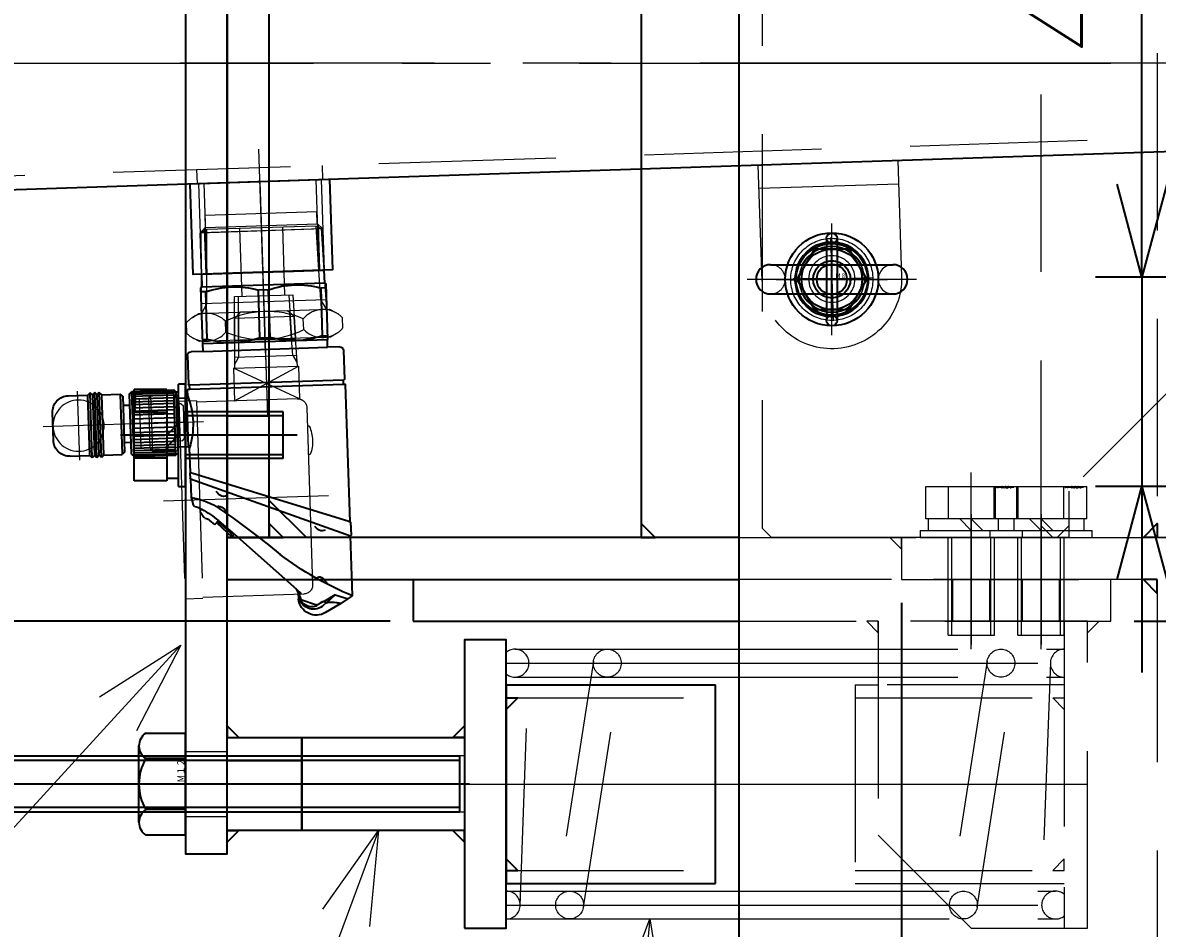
# Model space of a CAD drawing. Header units: millimetres. Extents: x -16130 to 36813, y -8099 to 27484.
# Drawn here: x 14606.1 to 14850.1, y 16070.7 to 16265.4 of the extents above; entities that cross this region are included whole.
import ezdxf
from ezdxf import colors
from ezdxf.entities.mleader import LeaderData, LeaderLine
from ezdxf.enums import TextEntityAlignment as Align
from ezdxf.math import Vec2, Vec3
from ezdxf.xclip import XClip

# ---------------------------------------------------------------- set-up
doc = ezdxf.new("R2010")
doc.units = ezdxf.units.MM
doc.header["$LTSCALE"] = 6
doc.header["$XCLIPFRAME"] = 0
doc.header["$PDMODE"] = 99
doc.header["$PDSIZE"] = 1
for name, pattern in [('CENTER2', [28.575, 19.05, -3.175, 3.175, -3.175]), ('HIDDEN', [9.525, 6.35, -3.175]), ('PHANTOM2', [31.75, 15.875, -3.175, 3.175, -3.175, 3.175, -3.175])]:
    doc.linetypes.add(name, pattern=pattern)
for name, color, linetype, lineweight in [('04_HIDDEN', 2, 'HIDDEN', 13), ('05_CENTER', 4, 'CENTER2', 13), ('06_PHANTOM', 2, 'PHANTOM2', 13), ('08_DIM', 3, 'Continuous', 13)]:
    doc.layers.add(name, color=color, linetype=linetype, lineweight=lineweight)
doc.layers.add('10_DRAFT', color=8, linetype='Continuous', lineweight=0, plot=False)
doc.styles.add('KANJI0', font='txt.shx', dxfattribs={"width": 0.9, "height": 30, "bigfont": 'bigfont'})
doc.styles.add('KSS_TXT', font='txt.shx', dxfattribs={"bigfont": 'extfont2.shx'})
doc.styles.add('KSS_TXT_L', font='txt.shx', dxfattribs={"height": 3, "bigfont": 'extfont2.shx'})
doc.styles.get("Standard").update_dxf_attribs({"font": 'txt.shx', "bigfont": 'extfont2.shx'})
doc.dimstyles.new('KSS_DIM', dxfattribs={"dimtxt": 3, "dimasz": 2.5, "dimexe": 1.25, "dimexo": 0.625, "dimtad": 1, "dimdsep": 46, "dimtxsty": 'KSS_TXT', "dimblk": 'OPEN30', "dimcen": 0, "dimazin": 2, "dimtfac": 0.75, "dimtmove": 0, "dimatfit": 3, "dimldrblk": 'OPEN30', "dimfxl": 1, "dimtolj": 1, "dimarcsym": 0})

# ---------------------------------------------------------------- blocks, each defined once
blk = doc.blocks.new('A$C430C706C_1_1')
at = {"color": 0}
for p, q in [((-498, -20), (-498, -130)), ((-489, -130), (-489, -20)), ((-701, -41), (-498, -41)), ((-498, -113), (-506, -121)), ((-489, -130), (-498, -130))]:
    blk.add_line(p, q, dxfattribs=at)
for points in [[(-1190, -20), (-10, -20), (-10, 80), (-1190, 80)], [(-701, -130), (-498, -130), (-498, -121), (-701, -121)]]:
    blk.add_lwpolyline(points, close=True, dxfattribs=at)
at = {"color": 3}
for points in [[(-498, 70), (-498, 67), (-498, 67), (-501, 70)], [(-489, 70), (-489, 67), (-489, 67), (-486, 70)], [(-498, -41), (-498, -38), (-498, -38), (-501, -41)], [(-498, -121), (-498, -118), (-498, -118), (-501, -121)]]:
    blk.add_lwpolyline(points, close=True, dxfattribs=at)
at = {"layer": '04_HIDDEN'}
for p, q in [((-1190, 70), (-10, 70)), ((-498, -20), (-498, 70)), ((-489, 70), (-489, -20)), ((-525, -130), (-525, -121)), ((-524.1, -130), (-524.1, -121)), ((-515.9, -130), (-515.9, -121)), ((-515, -130), (-515, -121))]:
    blk.add_line(p, q, dxfattribs=at)
at = {"layer": '05_CENTER'}
for p, q in [((-600, 85.93), (-600, -140.18)), ((-520, -135), (-520, -116))]:
    blk.add_line(p, q, dxfattribs=at)
blk = doc.blocks.new('A$C091C3F56_1_1')
at = {"color": 0}
blk.add_lwpolyline([(-15, 0), (15, 0), (15, -19.5), (-15, -19.5)], close=True, dxfattribs=at)
at = {"layer": '04_HIDDEN'}
for p, q in [((-13.5, 3), (-13.5, 0)), ((13.5, 3), (13.5, 0)), ((-12.06, 0), (-12.06, -19.5)), ((13.22, 0), (13.22, -19.5)), ((-13.22, 0), (-13.22, -19.5)), ((12.06, 0), (12.06, -19.5))]:
    blk.add_line(p, q, dxfattribs=at)
at = {"layer": '05_CENTER'}
blk.add_line((0, -22.83), (0, 6.95), dxfattribs=at)
at = {"layer": '10_DRAFT'}
blk.add_line((0, 0), (0, -19.5), dxfattribs=at)
blk = doc.blocks.new('A$C09AF2F59_1_1')
at = {"color": 0}
blk.add_lwpolyline([(25, 15), (0, 15, 1), (0, -15), (25, -15)], format="xyb", close=True, dxfattribs=at)
blk.add_circle((0, 0), 5, dxfattribs=at)
at = {"layer": '04_HIDDEN'}
blk.add_line((20, -15), (20, 15), dxfattribs=at)
at = {"layer": '05_CENTER'}
for p, q in [((0, -8.89), (0, 8.89)), ((8.89, 0), (-8.89, 0))]:
    blk.add_line(p, q, dxfattribs=at)
blk = doc.blocks.new('A$C1AE7797E_1_1_1')
at = {"color": 0}
blk.add_line((-489.91, -34), (-5, -18.02), dxfattribs=at)
at = {"layer": '04_HIDDEN'}
blk.add_line((-490, -31), (-5.09, -15.03), dxfattribs=at)
at = {"layer": '05_CENTER'}
blk.add_line((-504.23, 0), (2.46, 0), dxfattribs=at)
at = {"rotation": 1.886962596826822}
blk.add_blockref('A$C091C3F56_1_1', (-230, -25.44), dxfattribs=at)
at = {"layer": '04_HIDDEN', "xscale": -0.9999999999999999, "rotation": 271.8869626014422}
blk.add_blockref('A$C09AF2F59_1_1', (-107, -46.4), dxfattribs=at)
blk = doc.blocks.new('GP-M＊＊Tb_1_1')
at = {"color": 0}
for p, q in [((14.42, 71.73), (11.07, 73.6)), ((5.83, 70.6), (9.16, 71.86)), ((9.63, 71.8), (10.5, 71.17)), ((10.75, 71.18), (9.79, 71.68)), ((10.5, 71.17), (10.87, 71.18)), ((10.71, 72.01), (11.33, 71.46)), ((10.87, 71.18), (11.37, 71.49)), ((13.23, 69.87), (10.87, 71.18)), ((11.37, 71.49), (13.23, 69.87)), ((13.23, 69.87), (16.02, 70.8)), ((14.42, 71.73), (14.42, 71.71)), ((14.5, 71.73), (17, 70.2)), ((-7.93, 56.09), (4.96, 68.37)), ((4.96, 68.37), (5.97, 69.33)), ((5.3, 69.07), (4.96, 68.37)), ((5.3, 69.26), (5.36, 70.5)), ((5.3, 69.07), (5.3, 69.26)), ((5.3, 69.07), (5.3, 69.26)), ((5.43, 69.61), (5.43, 69.4)), ((5.75, 70.31), (5.75, 70.6)), ((17, 70.2), (17, 57.27)), ((-17, 43.9), (16.96, 57.26)), ((-11.56, 53.64), (-8.52, 56.68)), ((-7.93, 56.09), (-8.52, 56.68)), ((17.1, 54.38), (17.1, 57.17)), ((16.5, 54.11), (-16.5, 42.77)), ((-16.5, 42.73), (16.5, 54.06)), ((-12.07, 53.87), (-13.12, 52.97)), ((-12.07, 53.87), (-11.29, 53.09)), ((-7.93, 56.09), (-11.14, 53.22)), ((-10.94, 53.74), (-8.88, 55.75)), ((17.03, 54.29), (16.5, 54.11)), ((16.5, 54.06), (17, 54.24)), ((16.5, 54.06), (16.5, 54.11)), ((17, 54.24), (17, 24.75)), ((-15.22, 50.94), (-14.39, 52.23)), ((-14.18, 52.44), (-14.39, 52.23)), ((-11.14, 53.22), (-11.56, 53.64)), ((-11.14, 53.22), (-11.29, 53.09)), ((-17, 47.9), (-16.6, 49.5)), ((-14.79, 50.51), (-15.22, 50.94)), ((-17, 43.9), (-17, 47.9)), ((-17.1, 42.7), (-17.1, 43.79)), ((-17.04, 43.88), (-17, 43.9)), ((-17, 42.56), (-16.5, 42.73)), ((-17, 42.56), (-17, 37.25)), ((-16.5, 42.77), (-16.97, 42.61)), ((-16.5, 42.73), (-16.5, 42.77)), ((-19.5, 36.95), (-19.5, 37.7)), ((-19.5, 26.45), (-19.5, 36.95)), ((-19.5, 36.95), (-17.2, 36.95)), ((-17.2, 36.95), (-17.2, 37.2)), ((-17.2, 37.2), (-16.98, 37.2)), ((-17.2, 36.95), (-17.2, 26.45)), ((-19.5, 26.45), (-17.2, 26.45)), ((-19.5, 25.7), (-19.5, 26.45)), ((-17.2, 26.2), (-17.2, 26.45)), ((-17.2, 26.2), (-16.98, 26.2)), ((-17, 26.15), (-17, 24.75)), ((-16.55, 24.7), (-16.95, 24.7)), ((16.55, 24.7), (-16.55, 24.7)), ((-16.55, 24.7), (-16.55, 23.7)), ((16.95, 24.7), (16.55, 24.7)), ((16.55, 24.7), (16.55, 23.7)), ((-16.8, 17.4), (-16.8, 23.65)), ((-16.75, 23.7), (-16.55, 23.7)), ((-16.55, 23.7), (16.55, 23.7)), ((16.55, 23.7), (16.75, 23.7)), ((16.8, 17.4), (16.8, 23.65)), ((-13.4, 16.6), (-16, 16.6)), ((-13.4, 15), (-13.5, 14.94)), ((-13.5, 2.96), (-13.5, 14.94)), ((-13.4, 16.6), (13.4, 16.6)), ((-13.4, 16.6), (-13.4, 15)), ((13.4, 15), (-13.4, 15)), ((13.4, 16.6), (13.4, 15)), ((16, 16.6), (13.4, 16.6)), ((13.4, 15), (13.5, 14.94)), ((13.5, 14.94), (13.5, 2.96)), ((-13.5, 14.08), (-12.41, 14.08)), ((-12.41, 14.08), (-12.41, 3.83)), ((-1.09, 14.08), (-1.09, 3.83)), ((-1.09, 14.08), (1.09, 14.08)), ((1.09, 14.08), (1.09, 3.83)), ((12.41, 14.08), (12.41, 3.83)), ((12.41, 14.08), (13.5, 14.08)), ((-12.41, 3.83), (-13.5, 3.83)), ((-13.22, 2.8), (-13.5, 2.96)), ((13.22, 2.8), (-13.22, 2.8)), ((-13.22, 0), (-13.22, 2.8)), ((1.09, 3.83), (-1.09, 3.83)), ((13.5, 3.83), (12.41, 3.83)), ((13.22, 2.8), (13.5, 2.96)), ((13.22, 2.8), (13.22, 0)), ((-13.22, 0), (13.22, 0))]:
    blk.add_line(p, q, dxfattribs=at)
for centre, radius, start, end in [((9.2, 70.25), 3.84, 60.7559, 176.2339), ((8.61, 69.62), 3.18, 106.6984, 180.1482), ((7.94, 69.78), 2.34, 121.0321, 159.5375), ((8.23, 69.7), 2.57, 70.828, 125.6754), ((8.6, 69.57), 3.22, 49.1527, 106.2212), ((8.65, 71.15), 1.06, 44.4026, 66.4395), ((9.34, 71.4), 0.5, 54.217, 110.7987), ((12.37, 77.21), 5.81, 260.1092, 281.8735), ((9.81, 91.25), 20.07, 280.7814, 283.2808), ((11.09, 83.53), 12.26, 283.2006, 285.7766), ((9.81, 91.25), 20.07, 283.2808, 283.5158), ((45.34, 7.02), 69.24, 114.1577, 129.0614), ((-4.16, 73.18), 10.24, 337.494, 345.4122), ((-4.23, 73.23), 10.39, 336.4191, 345.3626), ((9.99, 66.86), 0.971, 232.9113, 324.0905), ((3.67, 72.57), 9.48, 318.5299, 326.4167), ((-106.01, 181.28), 161.62, 305.7215, 311.7955), ((-11.09, 57.59), 2.87, 320.3674, 334.2909), ((-8.81, 56.53), 0.365, 328.4299, 14.4539), ((17, 57.17), 0.1, 88.4349, 111.4738), ((17, 57.17), 0.1, 0.0038, 88.4349), ((-11.96, 54.78), 1.45, 297.5648, 314.1896), ((11.07, 54.06), 1.94, 113.6062, 150.8377), ((10.96, 54.7), 1.32, 62.1625, 120.2961), ((17, 54.38), 0.1, 288.9664, 0.0038), ((-25.58, 68.78), 21.22, 300.5638, 312.3251), ((-14.69, 54.77), 2.38, 282.5051, 311.1518), ((-11.34, 53.6), 0.125, 236.4924, 299.2633), ((-12.5, 53.05), 3.48, 311.6299, 333.5293), ((-19.58, 61.98), 14.31, 280.4015, 303.6676), ((-16.11, 49.38), 0.5, 109.775, 165.9654), ((-20.24, 60.86), 11.7, 289.775, 297.7754), ((-11.21, 51.36), 1.37, 254.4926, 318.3417), ((-7.5, 43.71), 5.13, 128.6872, 142.6456), ((-10.06, 46.93), 1.01, 47.1941, 129.5459), ((-17, 43.79), 0.1, 111.4738, 180.0038), ((-17, 42.7), 0.1, 180.0038, 288.9664), ((-33.1, 31.7), 17.03, 340.985, 19.015), ((-16.95, 24.75), 0.05, 180, 270), ((16.95, 24.75), 0.05, 270, 0), ((-16.75, 23.65), 0.05, 90, 180), ((16.75, 23.65), 0.05, 0, 90), ((-16, 17.4), 0.8, 180, 270), ((16, 17.4), 0.8, 270, 0), ((-6.75, -4), 18.94, 72.6087, 107.3913), ((6.75, -4), 18.94, 72.6087, 107.3913), ((-6.75, 21.91), 18.94, 252.6087, 287.3913), ((6.75, 21.91), 18.94, 252.6087, 287.3913)]:
    blk.add_arc(centre, radius, start, end, dxfattribs=at)
at = {"layer": '05_CENTER', "color": 0}
for p, q in [((-27.5, 31.7), (-13.81, 31.7)), ((0, -12.6), (0, 28.63))]:
    blk.add_line(p, q, dxfattribs=at)
at = {"layer": '10_DRAFT'}
for p, q in [((-27.5, 26.45), (-27.5, 36.95)), ((-27.5, 36.95), (-25.5, 36.95)), ((-25.5, 36.95), (-25, 37.7)), ((-25.5, 26.45), (-25.5, 36.95)), ((-19.5, 37.1), (-25.4, 37.1)), ((-25, 25.7), (-25, 37.7)), ((-25, 37.7), (-19.5, 37.7)), ((-27.5, 26.45), (-25.5, 26.45)), ((-25.5, 26.45), (-25, 25.7)), ((-25.4, 26.3), (-19.5, 26.3)), ((-25, 25.7), (-19.5, 25.7)), ((12.2, -9.86), (12.2, 0)), ((-13.22, 0), (-13.22, -8.84)), ((-12.2, 0), (-12.2, -9.86)), ((13.22, 0), (13.22, -8.84)), ((-12.06, -10), (-13.22, -8.84)), ((13.22, -8.84), (-13.22, -8.84)), ((12.06, -10), (13.22, -8.84)), ((-12.06, -10), (-12, -10)), ((-12, -10), (12, -10)), ((-12, -10), (-12, -12.6)), ((12, -10), (12, -12.6)), ((12, -10), (12.06, -10)), ((12, -12.6), (-12, -12.6))]:
    blk.add_line(p, q, dxfattribs=at)
blk = doc.blocks.new('OP-75722a_1_1')
at = {"color": 0}
for p, q in [((0, 6.5), (0.5, 7)), ((0, 4), (0, 6.5)), ((0.5, -7), (0.5, 7)), ((9.5, 7), (0.5, 7)), ((0.5, 6.7), (9.5, 6.7)), ((0.5, 6.3), (9.5, 6.3)), ((0.5, 5.9), (9.5, 5.9)), ((0.5, 5.3), (9.5, 5.3)), ((9.5, -7), (9.5, 7)), ((10, 6.5), (9.5, 7)), ((10, -6.5), (10, 6.5)), ((11.5, 6), (12, 6.5)), ((11.5, 6), (11.5, -6)), ((12, 6.5), (12, -6.5)), ((16, 6.5), (12, 6.5)), ((16, 6.5), (16.5, 7)), ((16, -6.5), (16, 6.5)), ((16.5, -7), (16.5, 7)), ((16.5, 7), (17, 6.5)), ((17, 6.5), (17.5, 7)), ((17, -6.5), (17, 6.5)), ((17.5, -7), (17.5, 7)), ((17.5, 7), (18, 6.5)), ((18, 6.5), (18.5, 7)), ((18, 6.5), (18, -6.5)), ((18.5, -7), (18.5, 7)), ((18.5, 7), (19, 6.5)), ((19, -6.5), (19, 6.5)), ((23.2, 6.5), (19, 6.5)), ((0, -4), (0, 4)), ((0.5, 4.7), (9.5, 4.7)), ((0.5, 4.1), (9.5, 4.1)), ((0.5, 3.4), (9.5, 3.4)), ((0.5, 2.7), (9.5, 2.7)), ((10, 4), (11.5, 4)), ((26.7, -3), (26.7, 3)), ((0.5, 1.9), (9.5, 1.9)), ((0.5, 1), (9.5, 1)), ((0.5, 0), (9.5, 0)), ((0.5, -1), (9.5, -1)), ((0.5, -1.9), (9.5, -1.9)), ((0, -4), (0, -6.5)), ((0.5, -2.7), (9.5, -2.7)), ((0.5, -3.4), (9.5, -3.4)), ((0.5, -4.1), (9.5, -4.1)), ((0.5, -4.7), (9.5, -4.7)), ((10, -4), (11.5, -4)), ((0, -6.5), (0.5, -7)), ((0.5, -5.3), (9.5, -5.3)), ((0.5, -5.8), (9.5, -5.8)), ((0.5, -6.3), (9.5, -6.3)), ((0.5, -6.7), (9.5, -6.7)), ((9.5, -7), (0.5, -7)), ((10, -6.5), (9.5, -7)), ((11.5, -6), (12, -6.5)), ((16, -6.5), (12, -6.5)), ((16, -6.5), (16.5, -7)), ((16.5, -7), (17, -6.5)), ((17, -6.5), (17.5, -7)), ((17.5, -7), (18, -6.5)), ((18, -6.5), (18.5, -7)), ((18.5, -7), (19, -6.5)), ((23.2, -6.5), (19, -6.5))]:
    blk.add_line(p, q, dxfattribs=at)
for centre, start, end in [((23.2, 3), 359.9998, 90), ((23.2, -3), 270, 0.0002)]:
    blk.add_arc(centre, 3.5, start, end, dxfattribs=at)
at = {"layer": '04_HIDDEN', "color": 0}
blk.add_circle((21.2, 0), 5.5, dxfattribs=at)
at = {"layer": '05_CENTER', "color": 0}
for p, q in [((21.2, -7.4), (21.2, 7.4)), ((-1.5, 0), (28.83, 0))]:
    blk.add_line(p, q, dxfattribs=at)
at = {"layer": '10_DRAFT'}
for p, q in [((-1, 4), (-1.5, 3.5)), ((-1.5, -3.5), (-1.5, 3.5)), ((-1, 4), (0, 4)), ((-1, -4), (-1.5, -3.5)), ((-1, -4), (0, -4))]:
    blk.add_line(p, q, dxfattribs=at)
blk = doc.blocks.new('SGPPBJ26a_1_1')
at = {"color": 0}
for p, q in [((-14.47, 14.08), (-13.71, 15.41)), ((-12.64, 16.74), (-10.3, 16.74)), ((-9.23, 15.41), (-8.47, 14.08)), ((-14.47, -14.08), (-14.47, 14.08)), ((-8.47, 14.08), (-8.47, -14.08)), ((-6.34, 12.26), (-8.47, 13.49)), ((-8.47, 13.49), (0, 13.22)), ((-6.34, 13.42), (-6.34, -13.42)), ((-6.34, 12.26), (0, 12.06)), ((-12.64, 8.37), (-10.3, 8.37)), ((-12.64, -8.37), (-10.3, -8.37)), ((-6.34, -12.26), (0, -12.06)), ((-13.71, -15.41), (-14.47, -14.08)), ((-8.47, -14.08), (-9.23, -15.41)), ((-8.47, -13.49), (-6.34, -12.26)), ((-8.47, -13.49), (0, -13.22)), ((-10.3, -16.74), (-12.64, -16.74))]:
    blk.add_line(p, q, dxfattribs=at)
for centre, radius, start, end in [((-8.77, 12.56), 5.7, 150, 227.2656), ((-8.77, 12.56), 5.7, 132.7344, 150), ((-14.17, 12.56), 5.7, 30, 47.2656), ((-14.17, 12.56), 5.7, 312.7344, 30), ((5.58, 0), 20.05, 155.318, 204.682), ((-28.52, 0), 20.05, 335.318, 24.682), ((-8.77, -12.56), 5.7, 132.7344, 210), ((-14.17, -12.56), 5.7, 330, 47.2656), ((-8.77, -12.56), 5.7, 210, 227.2656), ((-14.17, -12.56), 5.7, 312.7344, 330)]:
    blk.add_arc(centre, radius, start, end, dxfattribs=at)
at = {"layer": '04_HIDDEN', "color": 0}
for p, q in [((-14.47, 6.58), (-5.07, 6.28)), ((-14.47, 5.72), (-5.07, 5.43)), ((-5.07, 6.28), (-5.07, -6.28)), ((-5.07, 4.6), (9.53, 4.6)), ((-5.07, -4.6), (9.53, -4.6)), ((-5.07, -5.43), (-14.47, -5.72)), ((-5.07, -6.28), (-14.47, -6.58))]:
    blk.add_line(p, q, dxfattribs=at)
at = {"layer": '05_CENTER', "color": 0}
blk.add_line((-17.47, 0), (9.53, 0), dxfattribs=at)
at = {"layer": '10_DRAFT'}
for p, q in [((0, 13.22), (8.92, 12.94)), ((0, 13.22), (0, -13.22)), ((9.53, 11.76), (8.92, 12.94)), ((8.92, 12.94), (8.92, -12.94)), ((0, 12.06), (9.53, 11.76)), ((9.53, -11.76), (9.53, 11.76)), ((0, -12.06), (9.53, -11.76)), ((9.53, -11.76), (8.92, -12.94)), ((0, -13.22), (8.92, -12.94))]:
    blk.add_line(p, q, dxfattribs=at)
blk = doc.blocks.new('GA46-＊＊-02a_1_1')
at = {"color": 0}
for p, q in [((-15.2, 55.24), (-19, 55.24)), ((-19, 12.74), (-19, 55.24)), ((-15.2, 12.74), (-15.2, 55.24)), ((6.5, 54.99), (-15.2, 54.99)), ((8.5, 14.99), (8.5, 52.99)), ((8.9, 25.03), (8.5, 25.06)), ((8.9, 18.95), (8.5, 18.92)), ((-15.2, 12.74), (-19, 12.74)), ((6.5, 12.99), (-15.2, 12.99)), ((-7, 5.99), (-7, 12.99)), ((7, 12.99), (-7, 5.99)), ((-7, 12.99), (7, 5.99)), ((7, 5.99), (7, 13.05)), ((-7, 5.99), (7, 5.99)), ((-6.58, 0), (-6.77, 5.99)), ((-6.74, 5.26), (-5.84, 3.69)), ((5.84, 3.69), (6.74, 5.26)), ((6.77, 5.99), (6.58, 0)), ((6.69, 3.69), (-6.69, 3.69)), ((-5.72, 0), (-5.84, 3.69)), ((5.84, 3.69), (5.72, 0))]:
    blk.add_line(p, q, dxfattribs=at)
for centre, radius, start, end in [((6.5, 52.99), 2, 0, 90), ((1.52, 21.99), 7.98, 337.6434, 22.3565), ((6.5, 14.99), 2, 270, 0)]:
    blk.add_arc(centre, radius, start, end, dxfattribs=at)
at = {"layer": '05_CENTER', "color": 0}
for p, q in [((-23, 33.99), (12.5, 33.99)), ((0, -6.01), (0, 16.57))]:
    blk.add_line(p, q, dxfattribs=at)
at = {"layer": '10_DRAFT'}
for p, q in [((-6.58, 0), (6.58, 0)), ((5.72, 0), (5.55, -5.54)), ((6.58, 0), (6.43, -4.71)), ((-6.43, -4.71), (-6.58, 0)), ((-5.55, -5.54), (-5.72, 0)), ((-5.05, -6.01), (-6.43, -4.71)), ((6.43, -4.71), (-6.43, -4.71)), ((6.43, -4.71), (5.05, -6.01)), ((5.05, -6.01), (-5.05, -6.01))]:
    blk.add_line(p, q, dxfattribs=at)
blk = doc.blocks.new('A$C45CA374C_1_1')
at = {"color": 4, "rotation": 90}
blk.add_blockref('SGPPBJ26a_1_1', (0, 0), dxfattribs=at)
at = {"color": 4, "xscale": -1, "rotation": 180}
blk.add_blockref('GA46-＊＊-02a_1_1', (0, -14.47), dxfattribs=at)
blk = doc.blocks.new('A$C4803593E_1_1')
blk.add_blockref('A$C1AE7797E_1_1_1', (-3, -33))
at = {"color": 4, "xscale": -1}
for name, p, rotation in [('GP-M＊＊Tb_1_1', (-232.36, -77.93), 181.8869625968247), ('OP-75722a_1_1', (-250.8, -110.25), 1.886962596822777)]:
    blk.add_blockref(name, p, dxfattribs=dict(at, rotation=rotation))
at = {"layer": '04_HIDDEN', "rotation": 1.88696259695469}
blk.add_blockref('A$C45CA374C_1_1', (-232.36, -77.93), dxfattribs=at)
blk = doc.blocks.new('M8Tz_1_1_1')
at = {"color": 0}
for radius in [4, 3.25]:
    blk.add_circle((0, 0), radius, dxfattribs=at)
at = {"layer": '05_CENTER'}
for p, q in [((0, -6.92), (0, 6.92)), ((6.92, 0), (-6.92, 0))]:
    blk.add_line(p, q, dxfattribs=at)
blk = doc.blocks.new('A$C1F5678C5_1_1')
at = {"color": 0}
for p, q in [((15, 212), (43, 212)), ((43, 212), (45, 210)), ((45, 11), (45, 210)), ((45, 11), (43, 9)), ((43, 9), (15, 9))]:
    blk.add_line(p, q, dxfattribs=at)
for points in [[(-135, 221), (-135, 212), (15, 212), (15, 221)], [(-135, 9), (-135, 212), (-126, 212), (-126, 9)], [(-135, 9), (-135, 0), (15, 0), (15, 9)]]:
    blk.add_lwpolyline(points, close=True, dxfattribs=at)
at = {"color": 3}
for points in [[(15, 212), (17.5, 212), (17.5, 212), (15, 214.5)], [(-135, 212), (-132.5, 212), (-132.5, 212), (-135, 209.5)], [(-126, 212), (-123.5, 212), (-123.5, 212), (-126, 209.5)], [(-70, 212), (-72.5, 212), (-72.5, 212), (-70, 209.5)], [(-61, 212), (-58.5, 212), (-58.5, 212), (-61, 209.5)], [(-21, 212), (-18.5, 212), (-18.5, 212), (-21, 209.5)], [(-15, 212), (-17.5, 212), (-17.5, 212), (-15, 209.5)], [(-61, 172), (-58.5, 172), (-58.5, 172), (-61, 169.5)], [(-61, 49), (-58.5, 49), (-58.5, 49), (-61, 51.5)], [(-135, 9), (-132.5, 9), (-132.5, 9), (-135, 11.5)], [(-126, 9), (-123.5, 9), (-123.5, 9), (-126, 11.5)], [(-70, 9), (-72.5, 9), (-72.5, 9), (-70, 11.5)], [(-61, 9), (-58.5, 9), (-58.5, 9), (-61, 11.5)], [(-21, 9), (-18.5, 9), (-18.5, 9), (-21, 11.5)], [(-15, 9), (-17.5, 9), (-17.5, 9), (-15, 11.5)], [(15, 9), (17.5, 9), (17.5, 9), (15, 6.5)]]:
    blk.add_lwpolyline(points, close=True, dxfattribs=at)
at = {"layer": '04_HIDDEN'}
blk.add_line((-15, 212), (-15, 9), dxfattribs=at)
for points in [[(-70, 157), (-70, 212), (-61, 212), (-61, 157)], [(-70, 64), (-70, 9), (-61, 9), (-61, 64)]]:
    blk.add_lwpolyline(points, close=True, dxfattribs=at)
for points in [[(-21, 212), (-53, 212), (-61, 204), (-61, 172), (-51, 172), (-21, 202), (-21, 212)], [(-21, 9), (-53, 9), (-61, 17), (-61, 49), (-51, 49), (-21, 19), (-21, 9)]]:
    blk.add_lwpolyline(points, dxfattribs=at)
at = {"layer": '05_CENTER'}
for p, q in [((-15, 207), (-15, 226)), ((0, 207), (0, 226)), ((-140.25, 110), (49.1, 110)), ((-15, 14), (-15, -5)), ((0, 14), (0, -5))]:
    blk.add_line(p, q, dxfattribs=at)
at = {"layer": '04_HIDDEN', "xscale": -1, "rotation": 180}
blk.add_blockref('M8Tz_1_1_1', (30, 156.5), dxfattribs=at)
at = {"layer": '04_HIDDEN'}
blk.add_blockref('M8Tz_1_1_1', (30, 63.5), dxfattribs=at)
blk = doc.blocks.new('A$C00BE3D68_1_1')
h = blk.add_hatch()
h.set_pattern_fill('_USER', color=3, scale=4, angle=90, pattern_type=0)
h.set_pattern_definition([(90, (-21635.0555, -19974.697), (-4, 2e-16), [])])
h.paths.add_polyline_path([(0, 10), (0, 0), (45, 0), (45, 10)])
at = {"color": 3}
blk.add_lwpolyline([(0, 0), (45, 0), (45, 10), (0, 10)], close=True, dxfattribs=at)
blk = doc.blocks.new('A$C3CA20141_1_1')
blk.add_blockref('A$C1F5678C5_1_1', (80, -65))
at = {"rotation": 90}
blk.add_blockref('A$C00BE3D68_1_1', (10, 92), dxfattribs=at)
at = {"xscale": -1, "rotation": 89.99999999999999}
blk.add_blockref('A$C00BE3D68_1_1', (10, -1), dxfattribs=at)
blk = doc.blocks.new('A$C7AFA21F4_1_1_1_1')
at = {"color": 0, "linetype": 'CENTER2'}
blk.add_line((0, -24), (0, 14), dxfattribs=at)
at = {"color": 0}
for p, q in [((-9.81, 11), (9.81, 11)), ((-9.81, 4), (-9.81, 11)), ((-4.91, 4), (-4.91, 11)), ((4.91, 4), (4.91, 11)), ((9.81, 4), (9.81, 11)), ((9.81, 4), (-9.81, 4)), ((-9.25, 4), (-9.25, 1.5)), ((0, 1.5), (-2.5, 4)), ((0, 4), (2.5, 1.5)), ((9.25, 1.5), (9.25, 4)), ((-11, 1.5), (11, 1.5)), ((-11, 1.5), (-11, 0)), ((-11, 0), (11, 0)), ((11, 0), (11, 1.5))]:
    blk.add_line(p, q, dxfattribs=at)
at = {"color": 0, "linetype": 'HIDDEN'}
for p, q in [((-5, -21), (-5, 0)), ((-4.19, -21), (-4.19, 0)), ((4.19, -21), (4.19, 0)), ((5, -21), (5, 0)), ((-5, -21), (5, -21))]:
    blk.add_line(p, q, dxfattribs=at)
at = {"layer": '10_DRAFT', "style": 'KSS_TXT_L'}
blk.add_text('BT-M10x25L,SW,PW', height=0.3, dxfattribs=at).set_placement((5.1, 10.66))
blk = doc.blocks.new('A$C30C75216_1_1')
at = {"color": 0}
for p, q in [((-40, -22.65), (-40, -65.35)), ((-40, -22.65), (-35, -22.65)), ((-40, -65.35), (-24.65, -65.35))]:
    blk.add_line(p, q, dxfattribs=at)
for points in [[(-135, -9), (15, -9), (15, 0), (-135, 0)], [(-135, 0), (-135, 0), (-135, -9), (-135, -9)]]:
    blk.add_lwpolyline(points, dxfattribs=at)
at = {"color": 3}
for points in [[(-35, -9), (-37.5, -9), (-37.5, -9), (-35, -11.5)], [(10, -9), (12.5, -9), (12.5, -9), (10, -11.5)], [(5, -25.45), (5, -27.95), (5, -27.95), (2.5, -25.45)], [(5, -62.55), (5, -60.05), (5, -60.05), (2.5, -62.55)]]:
    blk.add_lwpolyline(points, close=True, dxfattribs=at)
at = {"color": 0}
blk.add_lwpolyline([(10, -9), (-35, -9), (-35, -55), (-15, -75), (10, -75)], close=True, dxfattribs=at)
at = {"layer": '04_HIDDEN'}
for p, q in [((-5, -9), (-5, 0)), ((-4, -9), (-4, 0)), ((4, -9), (4, 0)), ((5, -9), (5, 0)), ((-20, -9), (-20, 0)), ((-19, -9), (-19, 0)), ((-11, -9), (-11, 0)), ((-10, -9), (-10, 0)), ((5, -9), (5, -75)), ((5, -22.65), (-35, -22.65)), ((-40, -25.45), (5, -25.45)), ((-40, -62.55), (5, -62.55)), ((-24.65, -65.35), (5, -65.35))]:
    blk.add_line(p, q, dxfattribs=at)
at = {"layer": '05_CENTER'}
for p, q in [((-15, 5), (-15, -14)), ((0, 5), (0, -14)), ((-45, -44), (10, -44))]:
    blk.add_line(p, q, dxfattribs=at)
blk = doc.blocks.new('A$C3EDC0159_1_1')
at = {"rotation": 180}
blk.add_blockref('A$C3CA20141_1_1', (0, 45), dxfattribs=at)
blk.add_blockref('A$C30C75216_1_1', (-65, -111))
at = {"layer": '04_HIDDEN'}
for p in [(-80, -102), (-65, -102)]:
    blk.add_blockref('A$C7AFA21F4_1_1_1_1', p, dxfattribs=at)
blk = doc.blocks.new('A$C3AD256EE_1_1')
at = {"color": 0}
for p, q in [((45, 21.35), (45, -21.35)), ((45, 21.35), (90, 21.35)), ((90, -21.35), (90, 21.35)), ((45, -21.35), (90, -21.35))]:
    blk.add_line(p, q, dxfattribs=at)
for points in [[(36, -31), (45, -31), (45, 31), (36, 31)], [(36, 10), (36, -10), (1, -10), (1, 10)]]:
    blk.add_lwpolyline(points, close=True, dxfattribs=at)
at = {"color": 3}
for points in [[(45, 18.55), (47.5, 18.55), (47.5, 18.55), (45, 16.05)], [(36, 10), (33.5, 10), (33.5, 10), (36, 12.5)], [(36, -10), (33.5, -10), (33.5, -10), (36, -12.5)], [(45, -18.55), (47.5, -18.55), (47.5, -18.55), (45, -16.05)]]:
    blk.add_lwpolyline(points, close=True, dxfattribs=at)
at = {"layer": '04_HIDDEN'}
for p, q in [((45, 18.55), (90, 18.55)), ((36, 6.05), (1, 6.05)), ((36, -6.05), (1, -6.05)), ((45, -18.55), (90, -18.55))]:
    blk.add_line(p, q, dxfattribs=at)
at = {"layer": '05_CENTER'}
blk.add_line((-2.87, 0), (95, 0), dxfattribs=at)
blk = doc.blocks.new('A$C6BE71405_1_1')
at = {"color": 0, "linetype": 'CENTER2'}
blk.add_line((0, -122.07), (0, 10.08), dxfattribs=at)
at = {"color": 0}
for p, q in [((-10.97, 8), (10.97, 8)), ((-10.97, 0), (-10.97, 8)), ((-5.48, 0), (-5.48, 8)), ((5.48, 0), (5.48, 8)), ((10.97, 0), (10.97, 8)), ((-10.97, 0), (10.97, 0)), ((-6, -120), (-6, 0)), ((-5.05, -120), (-5.05, 0)), ((5.05, -120), (5.05, 0)), ((6, -120), (6, 0))]:
    blk.add_line(p, q, dxfattribs=at)
at = {"color": 0, "linetype": 'HIDDEN'}
blk.add_line((-6, -120), (6, -120), dxfattribs=at)
at = {"layer": '10_DRAFT', "style": 'KSS_TXT_L'}
blk.add_text('BT-M12x120L', height=0.3, dxfattribs=at).set_placement((7.91, 7.66))
blk = doc.blocks.new('M12Nu_2_1')
at = {"color": 0}
for p, q in [((-8.21, 10), (8.21, 10)), ((-10.95, 0), (-10.95, 8.53)), ((-5.48, 0), (-5.48, 8.53)), ((5.48, 0), (5.48, 8.53)), ((10.95, 8.53), (10.95, 0)), ((-10.95, 0), (10.95, 0))]:
    blk.add_line(p, q, dxfattribs=at)
at = {"color": 0, "linetype": 'CENTER2'}
blk.add_line((0, 0), (0, 10), dxfattribs=at)
at = {"color": 0}
for centre, radius, start, end in [((-8.21, 6.71), 3.29, 33.626, 146.374), ((0, -0.95), 10.95, 60, 120), ((8.21, 6.71), 3.29, 33.626, 146.374)]:
    blk.add_arc(centre, radius, start, end, dxfattribs=at)
at = {"layer": '10_DRAFT', "style": 'KANJI0', "width": 0.82}
blk.add_text('Ｍ１２', height=1.5, dxfattribs=at).set_placement((0.31, 0.09))
blk = doc.blocks.new('A$C20CD12FB_1_1')
at = {"color": 0}
for points in [[(65, 16), (85, 16), (85, 0), (65, 0)], [(-250, -9), (90, -9), (90, 0), (-250, 0)]]:
    blk.add_lwpolyline(points, close=True, dxfattribs=at)
at = {"color": 3}
for points in [[(65, 0), (65, 2.5), (65, 2.5), (62.5, 0)], [(85, 0), (85, 2.5), (85, 2.5), (87.5, 0)]]:
    blk.add_lwpolyline(points, close=True, dxfattribs=at)
at = {"layer": '04_HIDDEN'}
for p, q in [((69, 0), (69, 16)), ((70, 0), (70, 16)), ((80, 0), (80, 16)), ((81, 0), (81, 16)), ((68, -9), (68, 0)), ((82, -9), (82, 0))]:
    blk.add_line(p, q, dxfattribs=at)
at = {"layer": '05_CENTER'}
for p, q in [((75, -13.26), (75, 21)), ((0, -14), (0, 5))]:
    blk.add_line(p, q, dxfattribs=at)
blk = doc.blocks.new('A$C5ADD7AF2_1_1')
for name, p, rotation in [('A$C20CD12FB_1_1', (0, 0), 270), ('A$C7AFA21F4_1_1_1_1', (-9, 0), 90), ('A$C6BE71405_1_1', (-70, -75), 90), ('M12Nu_2_1', (-9, -75), 90)]:
    blk.add_blockref(name, p, dxfattribs=dict(rotation=rotation))
blk.add_blockref('A$C3AD256EE_1_1', (15, -75))
blk = doc.blocks.new('A$C12531FC4_1_1')
at = {"color": 0}
for p, q in [((-120, -29), (-120, 28.34)), ((0, 29), (0, -28.34)), ((-117, -26.11), (-115.13, 25.89)), ((-101.25, 26.46), (-109.34, -25.54)), ((-103.41, -26.46), (-95.32, 25.54)), ((-16.59, 26.46), (-24.68, -25.54)), ((-18.75, -26.46), (-10.66, 25.54)), ((-3, 26.11), (-4.87, -25.89))]:
    blk.add_line(p, q, dxfattribs=at)
for centre in [(-98.29, 26), (-13.62, 26), (-106.38, -26), (-21.71, -26)]:
    blk.add_circle(centre, 3, dxfattribs=at)
for centre, start, end in [((-118.13, 26), 231.3435, 128.6567), ((0, 26), 90, 270), ((-120, -26), 270, 90), ((-1.87, -26), 51.3435, 308.6567)]:
    blk.add_arc(centre, 3, start, end, dxfattribs=at)
at = {"layer": '05_CENTER', "color": 0}
for p, q in [((-120, 26), (0, 26)), ((-120, -26), (0, -26))]:
    blk.add_line(p, q, dxfattribs=at)
at = {"layer": '06_PHANTOM', "color": 0}
for p, q in [((-118.13, 29), (0, 29)), ((-118.13, 23), (0, 23)), ((-120, -23), (-1.87, -23)), ((-120, -29), (-1.87, -29))]:
    blk.add_line(p, q, dxfattribs=at)
at = {"layer": '10_DRAFT'}
blk.add_line((-120, 0), (0, 0), dxfattribs=at)
blk = doc.blocks.new('_Open30')
at = {"color": 0, "linetype": 'ByBlock', "lineweight": -2}
for p, q in [((-1, 0.268), (0, 0)), ((0, 0), (-1, -0.268)), ((0, 0), (-1, 0))]:
    blk.add_line(p, q, dxfattribs=at)
blk = doc.blocks.new('*D2264')
at = {"layer": '08_DIM', "color": 0, "lineweight": -2, "transparency": 16777216}
for p, q in [((14547.3, 16156.73), (14547.3, 16226.73)), ((14685.1, 16136.73), (14537.3, 16136.73)), ((14547.3, 16101.73), (14547.3, 16136.73)), ((14565.02, 16101.73), (14537.3, 16101.73)), ((14547.3, 16081.73), (14547.3, 16061.73))]:
    blk.add_line(p, q, dxfattribs=at)
at = {"layer": 'Defpoints', "color": 0, "transparency": 16777216}
for p in [(14547.3, 16136.73), (14690.1, 16136.73), (14570.02, 16101.73)]:
    blk.add_point(p, dxfattribs=at)
at = {"layer": '08_DIM', "color": 0, "lineweight": -2, "transparency": 16777216, "xscale": 20, "yscale": 20, "zscale": 20}
for p, rotation in [((14547.3, 16136.73), 270), ((14547.3, 16101.73), 90)]:
    blk.add_blockref('_Open30', p, dxfattribs=dict(at, rotation=rotation))
at = {"layer": '08_DIM', "color": 0, "transparency": 16777216, "insert": (14530.28, 16201.73), "char_height": 24, "attachment_point": 5, "rotation": 90, "style": 'KSS_TXT'}
blk.add_mtext('\\A1;35', dxfattribs=at)
blk = doc.blocks.new('*D2286')
at = {"layer": '08_DIM', "color": 0, "lineweight": -2, "transparency": 16777216}
for p, q in [((15063.14, 16165.73), (15063.14, 16185.73)), ((14950.1, 16145.73), (15073.14, 16145.73)), ((15063.14, 16145.73), (15063.14, 16136.73)), ((14845.1, 16136.73), (15073.14, 16136.73)), ((15063.14, 16116.73), (15063.14, 16070.73))]:
    blk.add_line(p, q, dxfattribs=at)
at = {"layer": 'Defpoints', "color": 0, "transparency": 16777216}
for p in [(14945.1, 16145.73), (14840.1, 16136.73), (15063.14, 16136.73)]:
    blk.add_point(p, dxfattribs=at)
at = {"layer": '08_DIM', "color": 0, "lineweight": -2, "transparency": 16777216, "xscale": 20, "yscale": 20, "zscale": 20}
for p, rotation in [((15063.14, 16145.73), 270), ((15063.14, 16136.73), 90)]:
    blk.add_blockref('_Open30', p, dxfattribs=dict(at, rotation=rotation))
at = {"layer": '08_DIM', "color": 0, "transparency": 16777216, "insert": (15046.14, 16083.73), "char_height": 24, "attachment_point": 5, "rotation": 90, "style": 'KSS_TXT'}
blk.add_mtext('\\A1;9', dxfattribs=at)
blk = doc.blocks.new('*D2288')
at = {"layer": '08_DIM', "color": 0, "lineweight": -2, "transparency": 16777216}
for p, q in [((13930.1, 16200.54), (13930.1, 15802.48)), ((14795.1, 16140.73), (14795.1, 15802.48)), ((14775.1, 15812.48), (13950.1, 15812.48))]:
    blk.add_line(p, q, dxfattribs=at)
at = {"layer": 'Defpoints', "color": 0, "transparency": 16777216}
for p in [(13930.1, 16205.54), (14795.1, 16145.73), (13930.1, 15812.48)]:
    blk.add_point(p, dxfattribs=at)
at = {"layer": '08_DIM', "color": 0, "lineweight": -2, "transparency": 16777216, "xscale": 20, "yscale": 20, "zscale": 20, "rotation": 180}
blk.add_blockref('_Open30', (13930.1, 15812.48), dxfattribs=at)
at = {"layer": '08_DIM', "color": 0, "lineweight": -2, "transparency": 16777216, "xscale": 20, "yscale": 20, "zscale": 20}
blk.add_blockref('_Open30', (14795.1, 15812.48), dxfattribs=at)
at = {"layer": '08_DIM', "color": 0, "transparency": 16777216, "insert": (14362.6, 15829.49), "char_height": 24, "attachment_point": 5, "style": 'KSS_TXT'}
blk.add_mtext('\\A1;865', dxfattribs=at)
blk = doc.blocks.new('*D2296')
at = {"layer": '08_DIM', "color": 0, "lineweight": -2, "transparency": 16777216}
for p, q in [((14795.1, 16140.73), (14795.1, 15802.48)), ((14945.1, 16140.73), (14945.1, 15802.48)), ((14815.1, 15812.48), (14925.1, 15812.48))]:
    blk.add_line(p, q, dxfattribs=at)
at = {"layer": 'Defpoints', "color": 0, "transparency": 16777216}
for p in [(14795.1, 16145.73), (14945.1, 16145.73), (14945.1, 15812.48)]:
    blk.add_point(p, dxfattribs=at)
at = {"layer": '08_DIM', "color": 0, "lineweight": -2, "transparency": 16777216, "xscale": 20, "yscale": 20, "zscale": 20, "rotation": 180}
blk.add_blockref('_Open30', (14795.1, 15812.48), dxfattribs=at)
at = {"layer": '08_DIM', "color": 0, "lineweight": -2, "transparency": 16777216, "xscale": 20, "yscale": 20, "zscale": 20}
blk.add_blockref('_Open30', (14945.1, 15812.48), dxfattribs=at)
at = {"layer": '08_DIM', "color": 0, "transparency": 16777216, "insert": (14870.1, 15829.49), "char_height": 24, "attachment_point": 5, "style": 'KSS_TXT'}
blk.add_mtext('\\A1;150', dxfattribs=at)
blk = doc.blocks.new('AM_BALLOON1')
at = {"transparency": 16777216}
blk.add_circle((0, 0), 5, dxfattribs=at)
blk.add_attdef('B_NUMBER', text='', height=3, dxfattribs=at).set_placement((0, 0), align=Align.MIDDLE_CENTER)
blk = doc.blocks.new('A$C4F21209C_1_1')
at = {"color": 0}
for p, q in [((-13.15, 3.15), (13.15, 3.15)), ((-13.15, -3.15), (13.15, -3.15))]:
    blk.add_line(p, q, dxfattribs=at)
for centre, radius, start, end in [((0, 0), 8, 23.188, 156.812), ((0, 0), 7.03, 26.6296, 153.3704), ((-13.15, 0), 3.15, 90, 270), ((13.15, 0), 3.15, 270, 90), ((0, 0), 8, 203.188, 336.812), ((0, 0), 7.03, 206.6296, 333.3704)]:
    blk.add_arc(centre, radius, start, end, dxfattribs=at)
at = {"layer": '04_HIDDEN', "color": 0}
for radius in [4, 3.25]:
    blk.add_circle((0, 0), radius, dxfattribs=at)
for centre, radius, start, end in [((-13.15, 0), 3.15, 270, 90), ((0, 0), 8, 156.812, 203.188), ((0, 0), 7.03, 153.3704, 206.6296), ((0, 0), 7.03, 333.3704, 26.6296), ((0, 0), 8, 336.812, 23.188), ((13.15, 0), 3.15, 90, 270)]:
    blk.add_arc(centre, radius, start, end, dxfattribs=at)
at = {"layer": '05_CENTER', "color": 0}
for p, q in [((0, -9.44), (0, 9.44)), ((-18.21, 0), (18.21, 0))]:
    blk.add_line(p, q, dxfattribs=at)
blk = doc.blocks.new('AWU20-100c_1_1')
at = {"color": 0}
for p, q in [((-1.15, 8.83), (-1.15, -8.83)), ((1.15, 8.83), (1.15, -8.83))]:
    blk.add_line(p, q, dxfattribs=at)
for centre, radius in [((0, 0), 10), ((0, 8.83), 1.15), ((0, 0), 7.68), ((0, -8.83), 1.15)]:
    blk.add_circle(centre, radius, dxfattribs=at)
at = {"layer": '05_CENTER', "color": 0}
for p, q in [((0, -12), (0, 12)), ((-12, 0), (12, 0))]:
    blk.add_line(p, q, dxfattribs=at)
blk.add_circle((0, 0), 8.83, dxfattribs=at)
blk = doc.blocks.new('M8Nv_1_1_1_1')
at = {"color": 0, "linetype": 'CENTER2'}
for p, q in [((0, -8.34), (0, 8.34)), ((8.34, 0), (-8.34, 0))]:
    blk.add_line(p, q, dxfattribs=at)
at = {"color": 0}
for p, q in [((-3.75, 6.49), (-7.5, 0)), ((-3.75, 6.49), (-7.5, 0)), ((3.75, 6.49), (-3.75, 6.49)), ((3.75, 6.49), (-3.75, 6.49)), ((7.5, 0), (3.75, 6.49)), ((7.5, 0), (3.75, 6.49)), ((-7.5, 0), (-3.75, -6.49)), ((-7.5, 0), (-3.75, -6.49)), ((3.75, -6.49), (7.5, 0)), ((3.75, -6.49), (7.5, 0)), ((-3.75, -6.49), (3.75, -6.49)), ((-3.75, -6.49), (3.75, -6.49))]:
    blk.add_line(p, q, dxfattribs=at)
for radius in [6.5, 4, 3.25]:
    blk.add_circle((0, 0), radius, dxfattribs=at)
at = {"color": 0, "style": 'KANJI0', "width": 0.82}
blk.add_text('Ｍ８', height=1, dxfattribs=at).set_placement((0.76, 0.14))
at = {"layer": '10_DRAFT', "style": 'KANJI0', "width": 0.82}
blk.add_text('Ｍ８', height=1, dxfattribs=at).set_placement((0.76, 0.14))
blk = doc.blocks.new('A$C08BF7EBC_1_1')
at = {"color": 4}
for name, p in [('AWU20-100c_1_1', (0, 0)), ('A$C4F21209C_1_1', (0, 0.01))]:
    blk.add_blockref(name, p, dxfattribs=at)
blk.add_blockref('M8Nv_1_1_1_1', (0, 0.01))
blk = doc.blocks.new('_OPEN')
at = {"color": 0, "linetype": 'ByBlock'}
for p, q in [((-1, 0.167), (0, 0)), ((0, 0), (-1, -0.167)), ((0, 0), (-1, 0))]:
    blk.add_line(p, q, dxfattribs=at)
blk = doc.blocks.new('*D2836')
at = {"layer": '08_DIM', "color": 0, "lineweight": -2, "transparency": 16777216}
for p, q in [((14846.81, 16210.73), (14846.81, 16302.76)), ((14846.81, 16230.73), (14846.81, 16250.73)), ((14865.1, 16210.73), (14836.81, 16210.73)), ((14846.81, 16210.73), (14846.81, 16165.73)), ((14875.1, 16165.73), (14836.81, 16165.73)), ((14846.81, 16145.73), (14846.81, 16125.73))]:
    blk.add_line(p, q, dxfattribs=at)
at = {"layer": 'Defpoints', "color": 0, "transparency": 16777216}
for p in [(14870.1, 16210.73), (14846.81, 16165.73), (14880.1, 16165.73)]:
    blk.add_point(p, dxfattribs=at)
at = {"layer": '08_DIM', "color": 0, "lineweight": -2, "transparency": 16777216, "xscale": 20, "yscale": 20, "zscale": 20}
for p, rotation in [((14846.81, 16210.73), 270), ((14846.81, 16165.73), 90)]:
    blk.add_blockref('_Open30', p, dxfattribs=dict(at, rotation=rotation))
at = {"layer": '08_DIM', "color": 0, "transparency": 16777216, "insert": (14829.8, 16277.76), "char_height": 24, "attachment_point": 5, "rotation": 90, "style": 'KSS_TXT'}
blk.add_mtext('\\A1;45', dxfattribs=at)

msp = doc.modelspace()

# ---------------------------------------------------------------- linework, layer by layer
for p, q in [((14690.10188, 16145.7259), (14690.10188, 16136.7259)), ((14690.10188, 16136.7259), (14760.10213, 16136.7259))]:
    msp.add_line(p, q)

# ---------------------------------------------------------------- block references
ref = msp.add_blockref('A$C430C706C_1_1', (14780.10213, 15656.7259), dxfattribs=dict(rotation=270))
XClip(ref).set_block_clipping_path([(-887.8992451239, -154.6809016853), (-319.8185510382, 131.6755811896)])
for name, p in [('A$C5ADD7AF2_1_1', (14650.10213, 16176.7259)), ('A$C4803593E_1_1', (14890.10188, 16289.7259)), ('A$C08BF7EBC_1_1', (14780.10188, 16210.23603))]:
    msp.add_blockref(name, p)
at = {"layer": '04_HIDDEN'}
msp.add_blockref('A$C3EDC0159_1_1', (14890.10188, 16256.7259), dxfattribs=at)
at = {"layer": '04_HIDDEN', "color": 4}
msp.add_blockref('A$C12531FC4_1_1', (14830.10185, 16101.72589), dxfattribs=at)

# ---------------------------------------------------------------- dimensions: what is measured, and where the dimension line sits
at = {"layer": '08_DIM'}
dim = msp.add_linear_dim(base=(14846.8135, 16165.7259), p1=(14870.10188, 16210.7259), p2=(14880.10188, 16165.7259), angle=90, dimstyle='KSS_DIM', override={"dimscale": 8}, dxfattribs=at)
dim.commit()
dim.dimension.update_dxf_attribs({"geometry": '*D2836', "text_midpoint": (14846.8135, 16277.76008), "dimtype": 160})
for base, p1, p2, picture, middle in [((14547.29625, 16136.7259), (14570.0211, 16101.7259), (14690.10188, 16136.7259), '*D2264', (14530.27958, 16201.7259)), ((15063.14212, 16136.7259), (14945.10188, 16145.7259), (14840.10188, 16136.7259), '*D2286', (15046.14212, 16083.7259))]:
    dim = msp.add_linear_dim(base=base, p1=p1, p2=p2, angle=90, dimstyle='KSS_DIM', override={"dimscale": 8}, dxfattribs=at)
    dim.commit()
    dim.dimension.update_dxf_attribs({"geometry": picture, "text_midpoint": middle})
for base, p2, picture, middle in [((13930.10188, 15812.47708), (13930.10188, 16205.53932), '*D2288', (14362.60188, 15829.49374)), ((14945.10188, 15812.47708), (14945.10188, 16145.7259), '*D2296', (14870.10188, 15829.49374))]:
    dim = msp.add_linear_dim(base=base, p1=(14795.10188, 16145.7259), p2=p2, dimstyle='KSS_DIM', override={"dimscale": 8}, dxfattribs=at)
    dim.commit()
    dim.dimension.update_dxf_attribs({"geometry": picture, "text_midpoint": middle})

# ---------------------------------------------------------------- leaders
ml = msp.add_multileader_block('Standard', dxfattribs=at)
ml.set_content('AM_BALLOON1', color=256, scale=8)
ml.set_attribute('B_NUMBER', 'V', width=0)
ml.set_leader_properties(color=256, linetype='ByLayer', lineweight=-1)
ml.set_arrow_properties(name='OPEN')
ml.build(insert=Vec2(0, 0))
ml.multileader.update_dxf_attribs({"leader_type": 0, "has_dogleg": 0, "text_right_attachment_type": 6, "dogleg_length": 0, "arrow_head_size": 16, "scale": 4, "block_connection_type": 1})
ctx = ml.context
ctx.base_point, ctx.scale, ctx.char_height, ctx.arrow_head_size, ctx.landing_gap_size, ctx.plane_origin = Vec3(15125.00199, 16612.85008), 4, 32, 16, 16, Vec3(15159.27631, 16609.77428)
ctx.right_attachment, ctx.attachment_type = 6, 1
notes = []
notes.append((ctx, [(0, (0, 0, 0), (0, 0), (1, 0), 1, [])]))
ctx.block.insert = Vec3(15125.00199, 16612.85008)
ml = msp.add_multileader_block('Standard', dxfattribs=at)
ml.set_content('AM_BALLOON1', color=256, scale=-8)
ml.set_attribute('B_NUMBER', '21', width=0)
ml.set_leader_properties(color=256, linetype='ByLayer', lineweight=-1)
ml.set_arrow_properties(name='OPEN30')
ml.build(insert=Vec2(0, 0))
ml.multileader.update_dxf_attribs({"has_dogleg": 0, "text_right_attachment_type": 6, "dogleg_length": 0, "arrow_head_size": 20, "scale": 8, "block_connection_type": 1})
ctx = ml.context
ctx.base_point, ctx.scale, ctx.char_height, ctx.arrow_head_size, ctx.landing_gap_size, ctx.plane_origin = Vec3(14509.89879, 15989.54314), 8, 32, 20, 16, Vec3(14638.0916, 15521.31164)
ctx.right_attachment, ctx.text_align_type, ctx.attachment_type = 6, 2, 1
notes.append((ctx, [(0, (1, 1, 0), (14509.89879, 15989.54314), (-1, 0), 0, [(0, [(14640.10213, 16131.57342)], 0, [])])]))
ctx.block.insert, ctx.block.scale = Vec3(14509.89879, 15989.54314), Vec3(-8, 8, 8)
ml = msp.add_multileader_block('Standard', dxfattribs=at)
ml.set_content('AM_BALLOON1', color=256, scale=-8)
ml.set_attribute('B_NUMBER', '22', width=0)
ml.set_leader_properties(color=256, linetype='ByLayer', lineweight=-1)
ml.set_arrow_properties(name='OPEN30')
ml.build(insert=Vec2(0, 0))
ml.multileader.update_dxf_attribs({"has_dogleg": 0, "text_right_attachment_type": 6, "dogleg_length": 0, "arrow_head_size": 20, "scale": 8, "block_connection_type": 1})
ctx = ml.context
ctx.base_point, ctx.scale, ctx.char_height, ctx.arrow_head_size, ctx.landing_gap_size, ctx.plane_origin = Vec3(14616.41579, 15913.26342), 8, 32, 20, 16, Vec3(14746.01028, 15521.31164)
ctx.right_attachment, ctx.text_align_type, ctx.attachment_type = 6, 2, 1
notes.append((ctx, [(0, (1, 1, 0), (14616.41579, 15913.26342), (-1, 0), 0, [(0, [(14682.60213, 16091.7259)], 0, [])])]))
ctx.block.insert, ctx.block.scale = Vec3(14616.41579, 15913.26342), Vec3(-8, 8, 8)
ml = msp.add_multileader_block('Standard', dxfattribs=at)
ml.set_content('AM_BALLOON1', color=256, scale=-8)
ml.set_attribute('B_NUMBER', '23', width=0)
ml.set_leader_properties(color=256, linetype='ByLayer', lineweight=-1)
ml.set_arrow_properties(name='OPEN30')
ml.build(insert=Vec2(0, 0))
ml.multileader.update_dxf_attribs({"has_dogleg": 0, "text_right_attachment_type": 6, "dogleg_length": 0, "arrow_head_size": 20, "scale": 8, "block_connection_type": 1})
ctx = ml.context
ctx.base_point, ctx.scale, ctx.char_height, ctx.arrow_head_size, ctx.landing_gap_size, ctx.plane_origin = Vec3(14710.94478, 15751.79667), 8, 32, 20, 16, Vec3(14839.12975, 15472.32212)
ctx.right_attachment, ctx.text_align_type, ctx.attachment_type = 6, 2, 1
notes.append((ctx, [(0, (1, 1, 0), (14710.94478, 15751.79667), (-1, 0), 0, [(0, [(14740.93872, 16072.72589)], 0, [])])]))
ctx.block.insert, ctx.block.scale = Vec3(14710.94478, 15751.79667), Vec3(-8, 8, 8)
for ctx, leaders in notes:
    for number, flags, end, landing, length, lines in leaders:
        leader = LeaderData()
        leader.index, (leader.has_last_leader_line, leader.has_dogleg_vector, leader.attachment_direction) = number, flags
        leader.last_leader_point, leader.dogleg_vector, leader.dogleg_length = Vec3(end), Vec3(landing), length
        for number, points, colour, breaks in lines:
            line = LeaderLine()
            line.index, line.vertices, line.color, line.breaks = number, Vec3.list(points), colors.encode_raw_color(colour), breaks
            leader.lines.append(line)
        ctx.leaders.append(leader)

doc.saveas('drawing.dxf')
